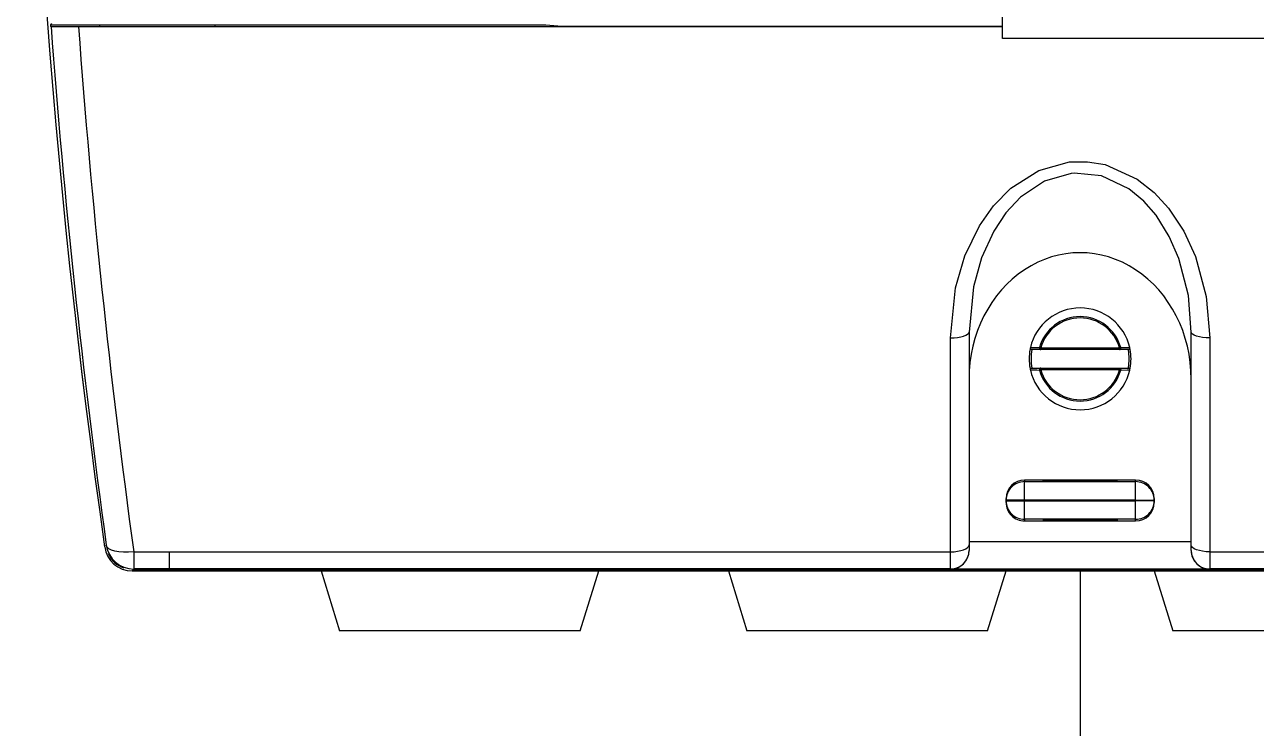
# Model space of a CAD drawing. Header units: millimetres. Extents: x 0 to 210250, y 0 to 148500.
# Drawn here: x 84577 to 89232, y 89392 to 92053 of the extents above; entities that cross this region are included whole.
import ezdxf

# ---------------------------------------------------------------- set-up
doc = ezdxf.new("R2010")
doc.units = ezdxf.units.MM
doc.header["$LTSCALE"] = 250
doc.header["$MEASUREMENT"] = 0
doc.layers.add('2', color=2, linetype='Continuous')
doc.layers.add('원격검침', color=3, linetype='Continuous')

msp = doc.modelspace()

# ---------------------------------------------------------------- linework, layer by layer
at = {"layer": '2', "color": 7}
msp.add_line((88566.2, 89988), (88566.2, 41543.9), dxfattribs=at)
at = {"layer": '원격검침', "color": 3}
for p, q in [((88272.3, 92000), (88272.3, 92643.8)), ((84678.2, 92057), (84673.9, 92052.5)), ((84673.9, 92052.5), (84859.2, 92052.5)), ((84673.9, 92052.5), (84674.5, 92045.5)), ((84676.3, 92045.5), (84674.4, 92045.5)), ((84676.3, 92045.5), (84780, 92045.5)), ((84780, 92045.5), (88272.3, 92045.5)), ((84859.2, 92052.5), (86547.3, 92052.5)), ((84859.2, 92052.5), (84859.8, 92045.5)), ((85297.1, 92045.5), (85297.1, 92052.5)), ((86547.3, 92052.5), (86606.7, 92046.5)), ((86606.7, 92046.5), (86711.7, 92046.5)), ((86711.7, 92046.5), (86816.7, 92046.5)), ((86711.7, 92046.5), (86711.7, 92045.5)), ((86715.1, 92045.5), (86715.1, 92046.5)), ((86813.3, 92046.5), (86813.3, 92045.5)), ((86816.7, 92046.5), (88181.3, 92046.5)), ((86816.7, 92045.5), (86816.7, 92046.5)), ((88181.3, 92046.5), (88251.3, 92046.5)), ((88181.3, 92046.5), (88181.3, 92045.5)), ((88184.7, 92045.5), (88184.7, 92046.5)), ((88248, 92046.5), (88248, 92045.5)), ((88251.3, 92046.5), (88272.3, 92046.5)), ((88251.3, 92045.5), (88251.3, 92046.5)), ((89532, 92000), (88272.3, 92000)), ((88409.6, 91501.5), (88526.5, 91533.7)), ((88526.5, 91533.7), (88593.9, 91534.7)), ((88593.9, 91534.7), (88660.3, 91523.7)), ((88303.9, 91434), (88409.6, 91501.5)), ((88532.2, 91489.9), (88431.9, 91461)), ((88544.2, 91491.1), (88532.2, 91489.9)), ((88646.9, 91480.9), (88544.2, 91491.1)), ((88660.3, 91523.7), (88781.6, 91469.2)), ((88431.9, 91461), (88341.4, 91400.2)), ((88750.9, 91431.9), (88646.9, 91480.9)), ((88781.6, 91469.2), (88845.8, 91418.6)), ((88238.8, 91367.6), (88303.9, 91434)), ((88341.4, 91400.2), (88285.9, 91340.9)), ((88806.8, 91385.4), (88750.9, 91431.9)), ((88845.8, 91418.6), (88900.9, 91358.8)), ((88185.6, 91292), (88238.8, 91367.6)), ((88853.1, 91332.5), (88806.8, 91385.4)), ((88900.9, 91358.8), (88958.7, 91271.4)), ((88285.9, 91340.9), (88240, 91272.3)), ((88903.4, 91252.4), (88853.1, 91332.5)), ((88130.9, 91178.3), (88185.6, 91292)), ((88240, 91272.3), (88193.4, 91170.6)), ((88958.7, 91271.4), (89002.2, 91176.6)), ((88939.9, 91168.3), (88903.4, 91252.4)), ((88095.8, 91057.9), (88130.9, 91178.3)), ((88193.4, 91170.6), (88163, 91061.2)), ((88975.3, 91028.9), (88939.9, 91168.3)), ((89002.2, 91176.6), (89043, 91024.7)), ((88076.4, 90868.7), (88095.8, 91057.9)), ((88163, 91061.2), (88146.4, 90890.3)), ((88986.1, 90890.3), (88975.3, 91028.9)), ((89043, 91024.7), (89056.1, 90868.7)), ((88134.6, 90878.3), (88141, 90882.1)), ((88141, 90882.1), (88145, 90886.1)), ((88145, 90886.1), (88146.4, 90890.3)), ((88146.4, 90890.3), (88146.4, 90086.5)), ((88987.5, 90886.1), (88986.1, 90890.3)), ((88986.1, 90086.5), (88986.1, 90890.3)), ((88991.5, 90882.1), (88987.5, 90886.1)), ((88997.9, 90878.3), (88991.5, 90882.1)), ((88076.4, 90868.7), (88090, 90869.1)), ((88076.4, 90059.8), (88076.4, 90868.7)), ((88090, 90869.1), (88103.1, 90870.4)), ((88103.1, 90870.4), (88115.2, 90872.4)), ((88115.2, 90872.4), (88125.9, 90875.1)), ((88125.9, 90875.1), (88134.6, 90878.3)), ((89006.6, 90875.1), (88997.9, 90878.3)), ((89017.2, 90872.4), (89006.6, 90875.1)), ((89029.3, 90870.4), (89017.2, 90872.4)), ((89042.5, 90869.1), (89029.3, 90870.4)), ((89056.1, 90868.7), (89042.5, 90869.1)), ((89056.1, 90868.7), (89056.1, 90059.8)), ((88417.5, 90824.3), (88377, 90824.3)), ((88378.7, 90832.4), (88388.7, 90832.4)), ((88388.7, 90832.4), (88412.7, 90832.6)), ((88412.7, 90832.6), (88412.6, 90831.1)), ((88412.6, 90831.1), (88412.8, 90829.5)), ((88412.7, 90832.6), (88417.5, 90831.3)), ((88412.8, 90829.5), (88413.2, 90828.1)), ((88413.2, 90828.1), (88413.8, 90826.8)), ((88413.8, 90826.8), (88414.5, 90825.7)), ((88414.5, 90825.7), (88415.4, 90824.9)), ((88415.4, 90824.9), (88416.4, 90824.4)), ((88416.4, 90824.4), (88417.5, 90824.3)), ((88417.5, 90831.3), (88417.5, 90824.3)), ((88417.5, 90831.3), (88715, 90831.3)), ((88715, 90824.3), (88417.5, 90824.3)), ((88719.8, 90832.6), (88715, 90831.3)), ((88715, 90824.3), (88715, 90831.3)), ((88715, 90824.3), (88716.1, 90824.4)), ((88755.5, 90824.3), (88715, 90824.3)), ((88716.1, 90824.4), (88717.1, 90824.9)), ((88717.1, 90824.9), (88718, 90825.7)), ((88718, 90825.7), (88718.7, 90826.8)), ((88718.7, 90826.8), (88719.3, 90828.1)), ((88719.3, 90828.1), (88719.7, 90829.5)), ((88719.7, 90829.5), (88719.8, 90831.1)), ((88719.8, 90831.1), (88719.8, 90832.6)), ((88719.8, 90832.6), (88729.8, 90832.5)), ((88729.8, 90832.5), (88753.8, 90832.4)), ((88377, 90754.3), (88417.5, 90754.3)), ((88402.7, 90746), (88378.7, 90746.2)), ((88412.7, 90745.9), (88402.7, 90746)), ((88412.8, 90749), (88412.6, 90747.5)), ((88412.6, 90747.5), (88412.7, 90745.9)), ((88417.5, 90747.3), (88412.7, 90745.9)), ((88413.2, 90750.4), (88412.8, 90749)), ((88413.8, 90751.7), (88413.2, 90750.4)), ((88414.5, 90752.8), (88413.8, 90751.7)), ((88415.4, 90753.6), (88414.5, 90752.8)), ((88416.4, 90754.1), (88415.4, 90753.6)), ((88417.5, 90754.3), (88416.4, 90754.1)), ((88417.5, 90754.3), (88417.5, 90747.3)), ((88417.5, 90754.3), (88715, 90754.3)), ((88715, 90747.3), (88417.5, 90747.3)), ((88715, 90754.3), (88716.1, 90754.1)), ((88715, 90747.3), (88715, 90754.3)), ((88715, 90754.3), (88755.5, 90754.3)), ((88715, 90747.3), (88719.8, 90745.9)), ((88716.1, 90754.1), (88717.1, 90753.6)), ((88717.1, 90753.6), (88718, 90752.8)), ((88718, 90752.8), (88718.7, 90751.7)), ((88718.7, 90751.7), (88719.3, 90750.4)), ((88719.3, 90750.4), (88719.7, 90749)), ((88719.7, 90749), (88719.8, 90747.5)), ((88719.8, 90747.5), (88719.8, 90745.9)), ((88743.8, 90746.1), (88719.8, 90745.9)), ((88753.8, 90746.2), (88743.8, 90746.1)), ((88356.3, 90331.2), (88356.3, 90325.1)), ((88426.3, 90331.2), (88356.3, 90331.2)), ((88356.3, 90255.1), (88356.3, 90325.1)), ((88356.3, 90325.1), (88776.2, 90325.1)), ((88426.3, 90326.3), (88426.3, 90331.2)), ((88706.2, 90331.2), (88426.3, 90331.2)), ((88706.2, 90326.3), (88426.3, 90326.3)), ((88706.2, 90326.3), (88706.2, 90331.2)), ((88776.2, 90331.2), (88706.2, 90331.2)), ((88776.2, 90325.1), (88776.2, 90331.2)), ((88776.2, 90255.1), (88776.2, 90325.1)), ((88286.3, 90255.1), (88286.3, 90261.2)), ((88286.3, 90252.7), (88286.3, 90255.1)), ((88356.3, 90255.1), (88286.3, 90255.1)), ((88286.3, 90252.7), (88356.3, 90252.7)), ((88286.3, 90246.6), (88286.3, 90252.7)), ((88356.3, 90255.1), (88356.3, 90252.7)), ((88776.2, 90255.1), (88356.3, 90255.1)), ((88356.3, 90252.7), (88776.2, 90252.7)), ((88356.3, 90182.7), (88356.3, 90252.7)), ((88776.2, 90252.7), (88776.2, 90255.1)), ((88776.2, 90255.1), (88846.2, 90255.1)), ((88776.2, 90182.7), (88776.2, 90252.7)), ((88846.2, 90252.7), (88776.2, 90252.7)), ((88846.2, 90261.2), (88846.2, 90255.1)), ((88846.2, 90255.1), (88846.2, 90252.7)), ((88846.2, 90252.7), (88846.2, 90246.6)), ((88776.2, 90182.7), (88356.3, 90182.7)), ((88356.3, 90182.7), (88356.3, 90176.6)), ((88356.3, 90176.6), (88426.3, 90176.6)), ((88426.3, 90181.5), (88706.2, 90181.5)), ((88426.3, 90181.5), (88426.3, 90176.6)), ((88426.3, 90179), (88706.2, 90179)), ((88426.3, 90176.6), (88706.2, 90176.6)), ((88706.2, 90181.5), (88706.2, 90176.6)), ((88706.2, 90176.6), (88776.2, 90176.6)), ((88776.2, 90176.6), (88776.2, 90182.7)), ((88146.4, 90098.9), (88986.1, 90098.9)), ((84883.3, 90083), (84884.7, 90084.5)), ((84884.7, 90084.5), (84885.1, 90085)), ((84888.2, 90078), (84885.1, 90085)), ((84894.8, 90071.6), (84888.2, 90078)), ((84904.8, 90066.3), (84894.8, 90071.6)), ((84917.7, 90062.2), (84904.8, 90066.3)), ((84933.2, 90059.4), (84917.7, 90062.2)), ((84950.7, 90058.1), (84933.2, 90059.4)), ((84969.5, 90058.2), (84950.7, 90058.1)), ((84989.1, 90059.8), (84969.5, 90058.2)), ((84989.1, 90059.8), (85123, 90059.8)), ((84989.1, 90059.8), (84989.1, 89994.9)), ((85123, 90059.8), (88076.4, 90059.8)), ((85123, 90059.8), (85123, 89994.9)), ((88076.4, 90059.8), (88090, 90060.3)), ((88076.4, 89994.9), (88076.4, 90059.8)), ((88090, 90060.3), (88103.1, 90061.8)), ((88103.1, 90061.8), (88115.2, 90064.3)), ((88115.2, 90064.3), (88125.9, 90067.6)), ((88125.9, 90067.6), (88134.6, 90071.7)), ((88134.6, 90071.7), (88141, 90076.3)), ((88141, 90076.3), (88145, 90081.3)), ((88145, 90081.3), (88146.4, 90086.5)), ((88146.4, 90086.5), (88146.4, 90064.8)), ((88146.4, 90064.8), (88146.4, 90064.8)), ((88987.5, 90081.3), (88986.1, 90086.5)), ((88986.1, 90064.8), (88986.1, 90086.5)), ((88986.1, 90064.8), (88986.1, 90064.8)), ((88991.5, 90076.3), (88987.5, 90081.3)), ((88997.9, 90071.7), (88991.5, 90076.3)), ((89006.6, 90067.6), (88997.9, 90071.7)), ((89017.2, 90064.3), (89006.6, 90067.6)), ((89029.3, 90061.8), (89017.2, 90064.3)), ((89042.5, 90060.3), (89029.3, 90061.8)), ((89056.1, 90059.8), (89042.5, 90060.3)), ((89056.1, 90059.8), (92143.4, 90059.8)), ((89056.1, 90059.8), (89056.1, 89994.9)), ((84985, 89990.2), (84983.1, 89988)), ((84983.1, 89988), (92149.4, 89988)), ((84983.1, 89988), (92149.4, 89988)), ((84987, 89992.4), (84985, 89990.2)), ((92145.8, 89992.1), (84986.7, 89992.1)), ((84988.1, 89993.8), (84987, 89992.4)), ((84987, 89992.4), (92145.5, 89992.4)), ((84989.1, 89994.9), (84988.1, 89993.8)), ((85123, 89994.9), (84989.1, 89994.9)), ((88076.4, 89994.9), (85123, 89994.9)), ((85696.9, 89988), (85766.9, 89760.5)), ((86676.7, 89760.5), (86746.7, 89988)), ((87236.6, 89988), (87306.6, 89760.5)), ((88076.4, 89994), (88076.4, 89994.9)), ((89056.1, 89994), (88076.4, 89994)), ((88216.3, 89760.5), (88286.3, 89988)), ((88846.2, 89988), (88916.2, 89760.5)), ((92143.4, 89994.9), (89056.1, 89994.9)), ((89056.1, 89994.9), (89056.1, 89994)), ((86676.7, 89760.5), (85766.9, 89760.5)), ((88216.3, 89760.5), (87306.6, 89760.5)), ((89825.9, 89760.5), (88916.2, 89760.5))]:
    msp.add_line(p, q, dxfattribs=at)
for centre, radius, start, end in [((114809.2, 94344.4), 30232.6, 171.88762, 188.11238), ((114809.2, 94344.4), 30232.6, 171.88763, 188.11237), ((115637.1, 94351.6), 31046.5, 184.25985, 187.89885), ((116215, 94351.1), 31519.4, 184.19487, 187.82492), ((88566.2, 90789.3), 192.5, 12.9406, 167.0594), ((88566.2, 90789.3), 159.5, 15.7635, 164.2365), ((88566.2, 90789.3), 154.6, 15.7635, 164.2365), ((88566.2, 90789.3), 192.5, 169.5243, 190.4757), ((88566.2, 90789.3), 192.5, 167.0594, 169.5243), ((88566.2, 90789.3), 185.5, 169.1243, 190.8757), ((88566.2, 90789.3), 185.5, 349.1243, 10.8757), ((88566.2, 90789.3), 192.5, 10.4757, 12.9406), ((88566.2, 90789.3), 192.5, 349.5243, 10.4757), ((88566.2, 90789.3), 192.5, 190.4757, 192.9406), ((88566.2, 90789.3), 192.5, 192.9406, 347.0594), ((88566.2, 90789.3), 159.5, 195.7635, 344.2365), ((88566.2, 90789.3), 154.6, 195.7635, 344.2365), ((88566.2, 90789.3), 192.5, 347.0594, 349.5243), ((88356.3, 90255.1), 70, 89.9956, 180), ((88776.2, 90255.1), 70, 0, 90.0044), ((88356.3, 90252.7), 70, 180, 270.0044), ((88776.2, 90252.7), 70, 269.9956, 0), ((84983.1, 90092.9), 105, 188.1119, 270.0005), ((84983.1, 90092.9), 105, 188.1138, 270.0005), ((84989.1, 90099.8), 105, 188.1054, 269.9956), ((84984, 90092), 98.8, 202.83, 250.819), ((88076.4, 90064.8), 70, 269.9989, 0), ((88075.5, 90064.8), 70.9, 270.7226, 359.978), ((89056.1, 90064.8), 70, 180, 270.0011), ((89057.1, 90064.9), 70.9, 180.0588, 269.2406)]:
    msp.add_arc(centre, radius, start, end, dxfattribs=at)
for centre, major_axis, ratio, start_param, end_param in [((88566.2, 90712.3), (0, 478.2), 0.878106, 4.712389, 7.853982), ((88356.3, 90261.2), (0, 70), 0.999848, 0, 1.570796), ((88776.2, 90261.2), (0, 70), 0.999848, 4.712389, 6.283185), ((88356.3, 90246.6), (0, 70), 0.999848, 1.570796, 3.141593), ((88776.2, 90246.6), (0, 70), 0.999848, 3.141593, 4.712389)]:
    msp.add_ellipse(centre, major_axis=major_axis, ratio=ratio, start_param=start_param, end_param=end_param, dxfattribs=at)

doc.saveas('drawing.dxf')
